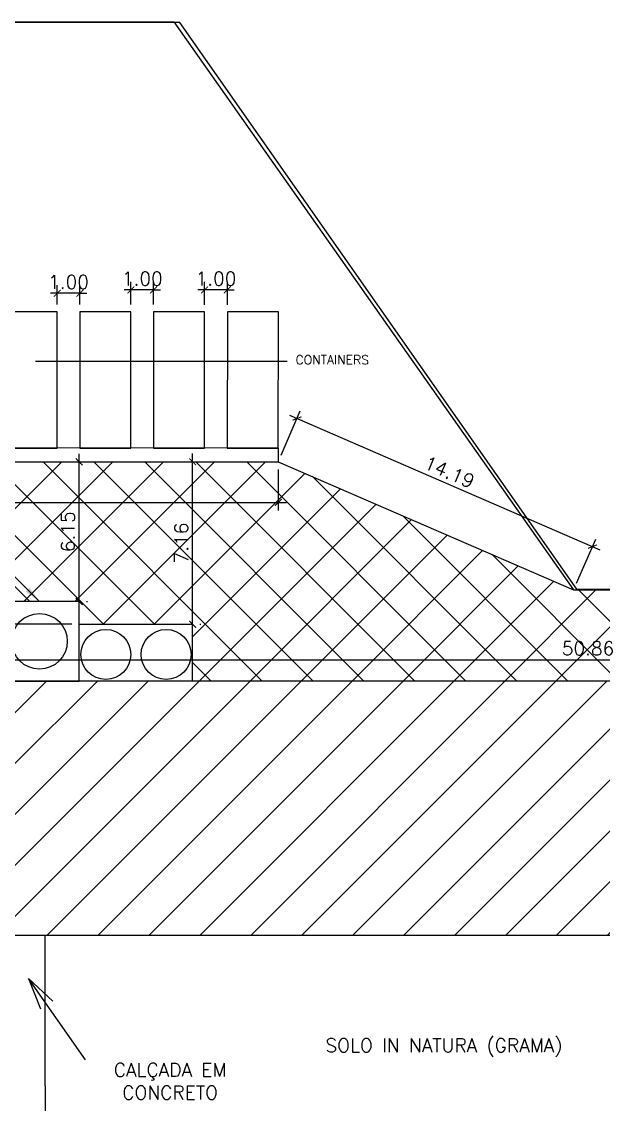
# Model space of a CAD drawing. Header units: millimetres. Extents: x 260 to 453, y 660 to 898.
# Drawn here: x 348.49 to 374.13, y 823.39 to 871.09 of the extents above; entities that cross this region are included whole.
import ezdxf

# ---------------------------------------------------------------- set-up
doc = ezdxf.new("R2010")
doc.units = ezdxf.units.MM
doc.linetypes.add('CONTINU', pattern=[0])
doc.linetypes.add('JIS_02_2.0', pattern=[3, 2, -1])
for name, color, linetype in [('AR_COTAS', 1, 'Continuous'), ('AR_SÍMBOLOS', 1, 'Continuous'), ('CANT-PISO', 1, 'Continuous'), ('CANT-PISO CARROCAVEL COM TERRAPLENAGEM', 2, 'Continuous'), ('CANT-PROJ', 252, 'JIS_02_2.0'), ('T-TAPUME', 4, 'TAPUME'), ('texto', 2, 'Continuous')]:
    doc.layers.add(name, color=color, linetype=linetype)
doc.styles.add('ROMANS', font='romans.shx')
doc.linetypes.add('TAPUME', pattern='A,0.55,-0.15,["/",Standard,S=0.1,R=0,X=-0.025,Y=-0.05],-0.25', length=0.95)
doc.dimstyles.new('ESCALA 1.200', dxfattribs={"dimtxt": 0.6, "dimasz": 0.3, "dimexe": 0.36, "dimexo": 0.32, "dimgap": 0.2, "dimtad": 1, "dimzin": 4, "dimdsep": 46, "dimtxsty": 'ROMANS', "dimblk": 'ARCHTICK', "dimcen": 1.25, "dimdle": 0.36, "dimclrd": 256, "dimclre": 256, "dimclrt": 2, "dimazin": 0, "dimtfac": 1, "dimtix": 1, "dimtmove": 2, "dimatfit": 0, "dimldrblk": 'ARCHTICK', "dimfxl": 1, "dimtolj": 1, "dimtzin": 0, "dimlwd": -1, "dimlwe": -1, "dimarcsym": 0})

# ---------------------------------------------------------------- blocks, each defined once
blk = doc.blocks.new('_ArchTick')
at = {"color": 0, "const_width": 0.15}
blk.add_lwpolyline([(-0.5, -0.5), (0.5, 0.5)], dxfattribs=at)
blk = doc.blocks.new('*D226')
at = {"layer": 'AR_COTAS', "transparency": 16777216}
for p, q in [((356.555, 858.617), (356.555, 859.629)), ((357.555, 858.616), (357.555, 859.629)), ((356.555, 859.269), (356.255, 859.269)), ((357.555, 859.269), (356.555, 859.269)), ((357.555, 859.269), (357.855, 859.269))]:
    blk.add_line(p, q, dxfattribs=at)
at = {"layer": 'Defpoints', "color": 0, "transparency": 16777216}
for p in [(356.555, 859.269), (356.555, 858.297, 0.4), (357.555, 858.296, 0.4)]:
    blk.add_point(p, dxfattribs=at)
at = {"layer": 'AR_COTAS', "transparency": 16777216, "xscale": 0.3, "yscale": 0.3, "zscale": 0.3}
blk.add_blockref('_ArchTick', (356.555, 859.269), dxfattribs=at)
at = {"layer": 'AR_COTAS', "transparency": 16777216, "xscale": 0.3, "yscale": 0.3, "zscale": 0.3, "rotation": 180}
blk.add_blockref('_ArchTick', (357.555, 859.269), dxfattribs=at)
at = {"layer": 'AR_COTAS', "color": 2, "transparency": 16777216, "insert": (357.055, 859.769), "char_height": 0.6, "attachment_point": 5, "style": 'ROMANS'}
blk.add_mtext('\\A1;1.00', dxfattribs=at)
blk = doc.blocks.new('*D227')
at = {"layer": 'AR_COTAS', "transparency": 16777216}
for p, q in [((353.305, 858.618), (353.305, 859.629)), ((354.305, 858.618), (354.305, 859.629)), ((353.305, 859.269), (353.005, 859.269)), ((354.305, 859.269), (353.305, 859.269)), ((354.305, 859.269), (354.605, 859.269))]:
    blk.add_line(p, q, dxfattribs=at)
at = {"layer": 'Defpoints', "color": 0, "transparency": 16777216}
for p in [(353.305, 859.269), (353.305, 858.298, 0.4), (354.305, 858.298, 0.4)]:
    blk.add_point(p, dxfattribs=at)
at = {"layer": 'AR_COTAS', "transparency": 16777216, "xscale": 0.3, "yscale": 0.3, "zscale": 0.3}
blk.add_blockref('_ArchTick', (353.305, 859.269), dxfattribs=at)
at = {"layer": 'AR_COTAS', "transparency": 16777216, "xscale": 0.3, "yscale": 0.3, "zscale": 0.3, "rotation": 180}
blk.add_blockref('_ArchTick', (354.305, 859.269), dxfattribs=at)
at = {"layer": 'AR_COTAS', "color": 2, "transparency": 16777216, "insert": (353.805, 859.769), "char_height": 0.6, "attachment_point": 5, "style": 'ROMANS'}
blk.add_mtext('\\A1;1.00', dxfattribs=at)
blk = doc.blocks.new('*D228')
at = {"layer": 'AR_COTAS', "transparency": 16777216}
for p, q in [((350.055, 859.119), (349.755, 859.119)), ((350.055, 858.621), (350.055, 859.479)), ((351.055, 859.119), (350.055, 859.119)), ((351.055, 858.62), (351.055, 859.479)), ((351.055, 859.119), (351.355, 859.119))]:
    blk.add_line(p, q, dxfattribs=at)
at = {"layer": 'Defpoints', "color": 0, "transparency": 16777216}
for p in [(350.055, 859.119), (350.055, 858.301, 0.4), (351.055, 858.3, 0.4)]:
    blk.add_point(p, dxfattribs=at)
at = {"layer": 'AR_COTAS', "transparency": 16777216, "xscale": 0.3, "yscale": 0.3, "zscale": 0.3}
blk.add_blockref('_ArchTick', (350.055, 859.119), dxfattribs=at)
at = {"layer": 'AR_COTAS', "transparency": 16777216, "xscale": 0.3, "yscale": 0.3, "zscale": 0.3, "rotation": 180}
blk.add_blockref('_ArchTick', (351.055, 859.119), dxfattribs=at)
at = {"layer": 'AR_COTAS', "color": 2, "transparency": 16777216, "insert": (350.555, 859.619), "char_height": 0.6, "attachment_point": 5, "style": 'ROMANS'}
blk.add_mtext('\\A1;1.00', dxfattribs=at)
blk = doc.blocks.new('*D230')
at = {"layer": 'AR_COTAS', "transparency": 16777216}
for p, q in [((326.752, 870.707), (326.752, 849.547)), ((359.802, 851.361), (359.802, 849.547)), ((326.392, 849.907), (360.162, 849.907))]:
    blk.add_line(p, q, dxfattribs=at)
at = {"layer": 'Defpoints', "color": 0, "transparency": 16777216}
for p in [(326.752, 871.027), (359.802, 851.681, 0.4), (359.802, 849.907)]:
    blk.add_point(p, dxfattribs=at)
at = {"layer": 'AR_COTAS', "transparency": 16777216, "xscale": 0.3, "yscale": 0.3, "zscale": 0.3, "rotation": 180}
blk.add_blockref('_ArchTick', (326.752, 849.907), dxfattribs=at)
at = {"layer": 'AR_COTAS', "transparency": 16777216, "xscale": 0.3, "yscale": 0.3, "zscale": 0.3}
blk.add_blockref('_ArchTick', (359.802, 849.907), dxfattribs=at)
at = {"layer": 'AR_COTAS', "color": 2, "transparency": 16777216, "insert": (341.115, 850.407), "char_height": 0.6, "attachment_point": 5, "style": 'ROMANS'}
blk.add_mtext('\\A1;33.05', dxfattribs=at)
blk = doc.blocks.new('*D236')
at = {"layer": 'AR_COTAS', "transparency": 16777216}
for p, q in [((359.928, 851.988), (360.772, 853.934)), ((360.298, 853.747), (373.977, 847.815)), ((372.947, 846.343), (373.79, 848.289))]:
    blk.add_line(p, q, dxfattribs=at)
at = {"layer": 'Defpoints', "color": 0, "transparency": 16777216}
for p in [(359.801, 851.695), (373.647, 847.958), (372.819, 846.05)]:
    blk.add_point(p, dxfattribs=at)
at = {"layer": 'AR_COTAS', "transparency": 16777216, "xscale": 0.3, "yscale": 0.3, "zscale": 0.3}
for p, rotation in [((360.629, 853.603), 156.5567451417585), ((373.647, 847.958), 336.5567451417585)]:
    blk.add_blockref('_ArchTick', p, dxfattribs=dict(at, rotation=rotation))
at = {"layer": 'AR_COTAS', "color": 2, "transparency": 16777216, "insert": (367.337, 851.24), "char_height": 0.6, "attachment_point": 5, "rotation": 336.5567, "style": 'ROMANS'}
blk.add_mtext('\\A1;14.19', dxfattribs=at)
blk = doc.blocks.new('*D245')
at = {"layer": 'AR_COTAS', "transparency": 16777216}
for p, q in [((348.026, 842.356), (348.026, 843.333)), ((398.881, 842.356), (398.881, 843.333)), ((347.666, 842.973), (399.241, 842.973))]:
    blk.add_line(p, q, dxfattribs=at)
at = {"layer": 'Defpoints', "color": 0, "transparency": 16777216}
for p in [(398.881, 842.973), (348.026, 842.036, -597.522), (398.881, 842.036, -597.522)]:
    blk.add_point(p, dxfattribs=at)
at = {"layer": 'AR_COTAS', "transparency": 16777216, "xscale": 0.3, "yscale": 0.3, "zscale": 0.3, "rotation": 180}
blk.add_blockref('_ArchTick', (348.026, 842.973), dxfattribs=at)
at = {"layer": 'AR_COTAS', "transparency": 16777216, "xscale": 0.3, "yscale": 0.3, "zscale": 0.3}
blk.add_blockref('_ArchTick', (398.881, 842.973), dxfattribs=at)
at = {"layer": 'AR_COTAS', "color": 2, "transparency": 16777216, "insert": (373.454, 843.473), "char_height": 0.6, "attachment_point": 5, "style": 'ROMANS'}
blk.add_mtext('\\A1;50.86', dxfattribs=at)
blk = doc.blocks.new('*D247')
at = {"layer": 'AR_COTAS', "transparency": 16777216}
for p, q in [((348.026, 830.526), (348.026, 819.097)), ((381.901, 830.526), (381.901, 819.097)), ((347.666, 819.457), (382.261, 819.457))]:
    blk.add_line(p, q, dxfattribs=at)
at = {"layer": 'Defpoints', "color": 0, "transparency": 16777216}
for p in [(348.026, 830.846), (381.901, 830.846, -597.522), (381.901, 819.457)]:
    blk.add_point(p, dxfattribs=at)
at = {"layer": 'AR_COTAS', "transparency": 16777216, "xscale": 0.3, "yscale": 0.3, "zscale": 0.3, "rotation": 180}
blk.add_blockref('_ArchTick', (348.026, 819.457), dxfattribs=at)
at = {"layer": 'AR_COTAS', "transparency": 16777216, "xscale": 0.3, "yscale": 0.3, "zscale": 0.3}
blk.add_blockref('_ArchTick', (381.901, 819.457), dxfattribs=at)
at = {"layer": 'AR_COTAS', "color": 2, "transparency": 16777216, "insert": (364.964, 819.957), "char_height": 0.6, "attachment_point": 5, "style": 'ROMANS'}
blk.add_mtext('\\A1;33.88', dxfattribs=at)
blk = doc.blocks.new('*D222')
at = {"layer": 'AR_COTAS', "transparency": 16777216}
for p, q in [((351.026, 845.176), (351.026, 852.05)), ((351.344, 851.69), (351.386, 851.69)), ((351.346, 845.536), (351.386, 845.536))]:
    blk.add_line(p, q, dxfattribs=at)
at = {"layer": 'Defpoints', "color": 0, "transparency": 16777216}
for p in [(351.024, 851.69), (351.026, 851.69), (351.026, 845.536, -597.522)]:
    blk.add_point(p, dxfattribs=at)
at = {"layer": 'AR_COTAS', "transparency": 16777216, "xscale": 0.3, "yscale": 0.3, "zscale": 0.3}
for p, rotation in [((351.026, 851.69), 90), ((351.026, 845.536), 270)]:
    blk.add_blockref('_ArchTick', p, dxfattribs=dict(at, rotation=rotation))
at = {"layer": 'AR_COTAS', "color": 2, "transparency": 16777216, "insert": (350.526, 848.613), "char_height": 0.6, "attachment_point": 5, "rotation": 90, "style": 'ROMANS'}
blk.add_mtext('\\A1;6.15', dxfattribs=at)
blk = doc.blocks.new('*D251')
at = {"layer": 'AR_COTAS', "transparency": 16777216}
for p, q in [((356.026, 844.176), (356.026, 852.053)), ((356.342, 851.693), (356.386, 851.693)), ((356.346, 844.536), (356.386, 844.536))]:
    blk.add_line(p, q, dxfattribs=at)
at = {"layer": 'Defpoints', "color": 0, "transparency": 16777216}
for p in [(356.022, 851.693), (356.026, 851.693), (356.026, 844.536, -597.522)]:
    blk.add_point(p, dxfattribs=at)
at = {"layer": 'AR_COTAS', "transparency": 16777216, "xscale": 0.3, "yscale": 0.3, "zscale": 0.3}
for p, rotation in [((356.026, 851.693), 90), ((356.026, 844.536), 270)]:
    blk.add_blockref('_ArchTick', p, dxfattribs=dict(at, rotation=rotation))
at = {"layer": 'AR_COTAS', "color": 2, "transparency": 16777216, "insert": (355.526, 848.114), "char_height": 0.6, "attachment_point": 5, "rotation": 90, "style": 'ROMANS'}
blk.add_mtext('\\A1;7.16', dxfattribs=at)
blk = doc.blocks.new('*D252')
at = {"layer": 'AR_COTAS', "transparency": 16777216}
for p, q in [((346.87, 844.896), (346.87, 841.676)), ((350.706, 844.536), (346.51, 844.536)), ((355.706, 842.036), (346.51, 842.036))]:
    blk.add_line(p, q, dxfattribs=at)
at = {"layer": 'Defpoints', "color": 0, "transparency": 16777216}
for p in [(351.026, 844.536, -597.522), (346.87, 842.036), (356.026, 842.036, -597.522)]:
    blk.add_point(p, dxfattribs=at)
at = {"layer": 'AR_COTAS', "transparency": 16777216, "xscale": 0.3, "yscale": 0.3, "zscale": 0.3}
for p, rotation in [((346.87, 844.536), 90), ((346.87, 842.036), 270)]:
    blk.add_blockref('_ArchTick', p, dxfattribs=dict(at, rotation=rotation))
at = {"layer": 'AR_COTAS', "color": 2, "transparency": 16777216, "insert": (346.37, 843.286), "char_height": 0.6, "attachment_point": 5, "rotation": 90, "style": 'ROMANS'}
blk.add_mtext('\\A1;2.50', dxfattribs=at)

msp = doc.modelspace()

# ---------------------------------------------------------------- hatches: boundary and pattern name
at = {"layer": 'CANT-PISO'}
h = msp.add_hatch(dxfattribs=at)
h.set_pattern_fill('ANSI31', color=4, scale=0.5)
h.set_pattern_definition([(45, (-302.3468, 1424.892), (-1.122532, 1.122532), [])])
h.paths.add_polyline_path([(398.881, 842.036), (351.026, 842.036), (351.026, 842.036), (348.026, 842.036), (348.026, 836.441), (398.881, 836.441)])
h.paths.add_polyline_path([(398.881, 836.441), (348.026, 836.441), (348.026, 830.846), (381.901, 830.846), (381.901, 833.306), (398.881, 833.306)])

# ---------------------------------------------------------------- linework, layer by layer
at = {"layer": 'AR_COTAS', "color": 1}
msp.add_line((355.471, 856.118, 0.8), (349.097, 856.118, 0.8), dxfattribs=at)
at = {"layer": 'AR_COTAS'}
for p, q in [((351.303, 825.348), (348.785, 828.931)), ((348.785, 828.931), (349.317, 827.588)), ((348.785, 828.931), (349.857, 827.938)), ((349.526, 824.195), (349.526, 821.073))]:
    msp.add_line(p, q, dxfattribs=at)
at = {"layer": 'AR_SÍMBOLOS', "color": 1}
for p, q in [((360.194, 856.118, 0.8), (355.471, 856.118, 0.8)), ((349.276, 845.536, -597.522), (341.672, 853.14, -597.522))]:
    msp.add_line(p, q, dxfattribs=at)
msp.add_solid([(348.834, 846.155, -597.522), (349.276, 845.536, -597.522), (348.657, 845.978, -597.522)], dxfattribs=at)
at = {"layer": 'CANT-PISO', "color": 3}
for p in [(351.026, 844.536, -597.522), (356.026, 842.036, -597.522)]:
    msp.add_line(p, (356.026, 844.536, -597.522), dxfattribs=at)
at = {"layer": 'CANT-PISO', "color": 4}
for p, q in [((398.881, 842.036, -597.522), (348.026, 842.036, -597.522)), ((348.026, 830.846, -597.522), (381.901, 830.846, -597.522))]:
    msp.add_line(p, q, dxfattribs=at)
at = {"layer": 'CANT-PISO'}
msp.add_line((349.526, 824.195), (349.526, 830.846), dxfattribs=at)
at = {"layer": 'CANT-PISO', "color": 4, "elevation": 0.4}
for points in [[(350.052, 852.301), (350.055, 858.301), (350.055, 858.301), (347.805, 858.302), (347.805, 858.302), (347.802, 852.302)], [(353.302, 852.299), (353.305, 858.299), (353.305, 858.299), (351.055, 858.3), (351.055, 858.3), (351.052, 852.3)], [(356.552, 852.297), (356.555, 858.297), (356.555, 858.297), (354.305, 858.298), (354.305, 858.298), (354.302, 852.298)], [(359.802, 852.295), (359.805, 858.295), (359.805, 858.295), (357.555, 858.296), (357.555, 858.296), (357.552, 852.296)]]:
    msp.add_lwpolyline(points, close=True, dxfattribs=at)
at = {"layer": 'CANT-PISO', "color": 3, "elevation": -597.522}
msp.add_lwpolyline([(351.026, 845.536), (347.526, 845.536), (347.526, 842.036), (351.026, 842.036), (351.026, 845.536)], dxfattribs=at)
at = {"layer": 'CANT-PISO CARROCAVEL COM TERRAPLENAGEM', "color": 1, "linetype": 'Continuous'}
for p, q in [((330.911, 832.345), (350.256, 851.69)), ((333.156, 832.345), (352.502, 851.691)), ((348.852, 845.536), (342.702, 851.685)), ((352.097, 844.536), (344.946, 851.687)), ((354.342, 844.536), (347.19, 851.688)), ((348.592, 845.536), (354.748, 851.692)), ((359.087, 842.036), (349.433, 851.689)), ((350.837, 845.536), (356.995, 851.693)), ((361.332, 842.036), (351.677, 851.69)), ((352.082, 844.536), (359.241, 851.695)), ((363.577, 842.036), (353.921, 851.692)), ((365.822, 842.036), (356.165, 851.693)), ((368.067, 842.036), (358.409, 851.694)), ((354.327, 844.536), (360.977, 851.185)), ((370.312, 842.036), (361.305, 851.043)), ((356.026, 843.99), (362.543, 850.506)), ((356.317, 842.036), (364.109, 849.827)), ((358.562, 842.036), (365.675, 849.148)), ((372.557, 842.036), (365.269, 849.324)), ((360.808, 842.036), (367.241, 848.469)), ((363.053, 842.036), (368.807, 847.79)), ((374.802, 842.036), (369.233, 847.605)), ((365.298, 842.036), (370.373, 847.111)), ((367.543, 842.036), (371.939, 846.432)), ((369.788, 842.036), (373.802, 846.05)), ((372.033, 842.036), (376.047, 846.05)), ((377.047, 842.036), (373.033, 846.05)), ((356.842, 842.036), (356.026, 842.851))]:
    msp.add_line(p, q, dxfattribs=at)
at = {"layer": 'CANT-PROJ', "linetype": 'CONTINU', "lineweight": 25}
for p, q in [((315.194, 871.086), (355.194, 871.071)), ((355.194, 871.071), (372.819, 846.05)), ((359.802, 852.295, 0.4), (347.802, 852.303, 0.4)), ((359.802, 852.296, 0.4), (359.802, 851.681, 0.4)), ((326.791, 851.677), (359.801, 851.695)), ((326.791, 851.677, 0.4), (359.801, 851.695, 0.4)), ((359.801, 851.695), (372.819, 846.05)), ((372.819, 846.05), (413.819, 846.05))]:
    msp.add_line(p, q, dxfattribs=at)
for centre, radius in [((349.276, 843.786, -597.522), 1.225), ((352.198, 843.208, -597.522), 1.1), ((354.854, 843.208, -597.522), 1.1)]:
    msp.add_circle(centre, radius, dxfattribs=at)
at = {"layer": 'T-TAPUME', "color": 6, "linetype": 'TAPUME', "ltscale": 5}
for p, q in [((355.463, 871.046), (315.194, 871.086)), ((372.958, 846.08), (355.463, 871.046)), ((413.819, 845.979), (372.958, 846.08))]:
    msp.add_line(p, q, dxfattribs=at)

# ---------------------------------------------------------------- texts
at = {"layer": 'texto', "attachment_point": 5, "style": 'ROMANS'}
for s, insert, char_height, width in [('CONTAINERS', (362.181, 856.189, 598.899), 0.4, 8.12289), ('SOLO IN NATURA (GRAMA)', (367.103, 825.884), 0.6, 13.52365), ('CALÇADA EM CONCRETO', (355.033, 824.406, 1.954), 0.6, 8.12289)]:
    msp.add_mtext(s, dxfattribs=dict(at, insert=insert, char_height=char_height, width=width))

# ---------------------------------------------------------------- dimensions: what is measured, and where the dimension line sits
at = {"layer": 'AR_COTAS'}
dim = msp.add_linear_dim(base=(359.802, 849.907), p1=(326.752, 871.027), p2=(359.802, 851.681, 0.4), dimstyle='ESCALA 1.200', dxfattribs=at)
dim.commit()
dim.dimension.update_dxf_attribs({"geometry": '*D230', "text_midpoint": (341.115, 850.407), "dimtype": 160})
for base, p1, p2, picture, middle in [((353.305, 859.269), (354.305, 858.298, 0.4), (353.305, 858.298, 0.4), '*D227', (353.805, 859.769)), ((356.555, 859.269), (357.555, 858.296, 0.4), (356.555, 858.297, 0.4), '*D226', (357.055, 859.769)), ((350.055, 859.119), (351.055, 858.3, 0.4), (350.055, 858.301, 0.4), '*D228', (350.555, 859.619)), ((398.88119, 842.97322), (348.02618, 842.0358, -597.522), (398.88119, 842.0358, -597.522), '*D245', (373.45368, 843.47322)), ((381.90119, 819.45657), (348.02618, 830.8458), (381.90119, 830.8458, -597.522), '*D247', (364.96368, 819.95657))]:
    dim = msp.add_linear_dim(base=base, p1=p1, p2=p2, dimstyle='ESCALA 1.200', dxfattribs=at)
    dim.commit()
    dim.dimension.update_dxf_attribs({"geometry": picture, "text_midpoint": middle})
dim = msp.add_aligned_dim(p1=(359.801, 851.695), p2=(372.819, 846.05), distance=2.08, dimstyle='ESCALA 1.200', dxfattribs=at)
dim.commit()
dim.dimension.update_dxf_attribs({"geometry": '*D236', "text_midpoint": (367.337, 851.24)})
for base, p1, p2, picture, middle in [((351.026, 851.69), (351.026, 845.536, -597.522), (351.024, 851.69), '*D222', (350.526, 848.613)), ((356.026, 851.693), (356.026, 844.536, -597.522), (356.022, 851.693), '*D251', (355.526, 848.114)), ((346.87, 842.036), (351.026, 844.536, -597.522), (356.026, 842.036, -597.522), '*D252', (346.37, 843.286))]:
    dim = msp.add_linear_dim(base=base, p1=p1, p2=p2, angle=90, dimstyle='ESCALA 1.200', dxfattribs=at)
    dim.commit()
    dim.dimension.update_dxf_attribs({"geometry": picture, "text_midpoint": middle})

doc.saveas('drawing.dxf')
